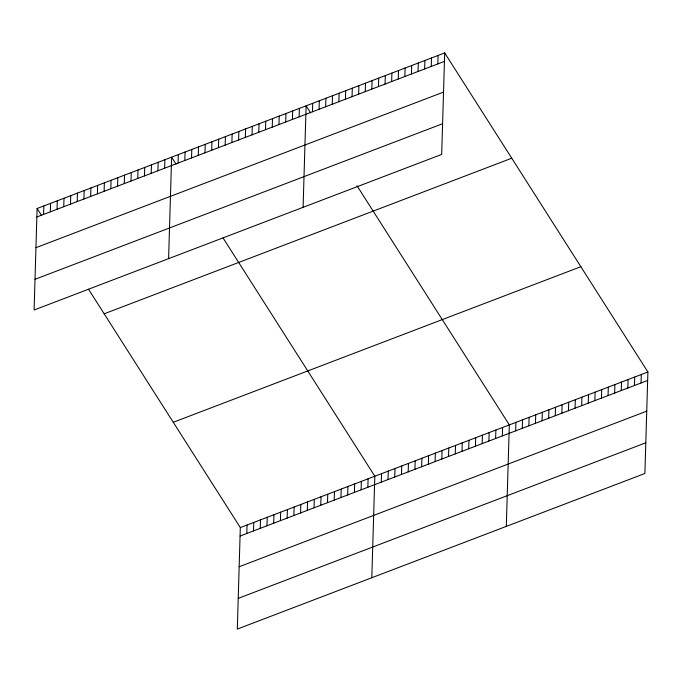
<?xml version="1.0" encoding="UTF-8"?>
<svg xmlns="http://www.w3.org/2000/svg" width="682" height="682" viewBox="0 0 682 682"><rect width="100%" height="100%" fill="white"/><g stroke="black" fill="none" stroke-linecap="round" stroke-linejoin="round"><path stroke-width="1.02" d="M37.109 208.513L34.1 310.003L441.68 154.422L444.69 52.923L37.109 208.513L41.585 215.529M43.588 214.412L43.836 205.947M50.315 211.846L50.562 203.372M57.032 209.272L57.288 200.806M63.758 206.706L64.014 198.24M70.485 204.14L70.74 195.674M77.211 201.574L77.467 193.108M83.937 199.008L84.184 190.542M90.663 196.442L90.911 187.976M97.39 193.876L97.637 185.402M104.107 191.301L104.363 182.836M110.834 188.735L111.089 180.27M117.56 186.169L117.816 177.704M124.286 183.603L124.542 175.138M131.012 181.037L131.259 172.572M137.738 178.471L137.986 170.006M144.465 175.905L144.712 167.44M151.191 173.339L151.438 164.865M157.909 170.764L158.164 162.299M164.635 168.198L164.891 159.733M168.599 258.666L171.617 157.167L176.084 164.183M178.087 163.066L178.334 154.601M184.813 160.5L185.061 152.035M191.54 157.934L191.787 149.469M198.266 155.368L198.513 146.903M204.984 152.802L205.239 144.328M211.71 150.228L211.966 141.762M218.436 147.662L218.692 139.196M225.162 145.095L225.41 136.63M231.889 142.529L232.136 134.064M238.615 139.963L238.862 131.498M245.341 137.397L245.588 128.932M88.524 289.236L240.32 527.578L237.31 629.077L644.891 473.487L647.9 371.997L444.69 52.923M252.059 134.831L252.314 126.366M246.799 533.477L247.046 525.012M258.785 132.265L259.041 123.792M253.516 530.911L253.772 522.446M265.511 129.691L265.767 121.225M260.243 528.345L260.498 519.872M272.237 127.125L272.493 118.659M266.969 525.771L267.225 517.306M278.964 124.559L279.211 116.093M273.695 523.205L273.951 514.74M285.69 121.993L285.937 113.527M280.421 520.639L280.669 512.173M292.416 119.427L292.663 110.961M287.148 518.073L287.395 509.607M299.134 116.861L299.389 108.395M293.874 515.507L294.121 507.041M303.098 207.319L306.116 105.821L310.583 112.845M300.592 512.941L300.847 504.475M312.458 111.771L312.714 103.306M319.057 109.256L319.312 100.791M307.318 510.375L307.573 501.909M325.664 106.733L325.911 98.268M314.044 507.809L314.3 499.335M332.262 104.218L332.509 95.753M320.77 505.234L321.026 496.769M338.86 101.695L339.107 93.229M327.496 502.668L327.744 494.203M345.459 99.18L345.706 90.715M334.223 500.102L334.47 491.637M352.057 96.656L352.304 88.191M340.949 497.536L341.196 489.071M358.655 94.142L358.903 85.676M347.675 494.97L347.922 486.505M365.254 91.618L365.501 83.153M354.393 492.404L354.649 483.939M371.852 89.103L372.099 80.638M361.119 489.838L361.375 481.373M378.45 86.58L378.706 78.115M367.845 487.272L368.101 478.798M385.049 84.065L385.304 75.6M371.809 577.731L374.819 476.232L223.023 237.89M391.647 81.542L391.903 73.076M381.298 482.131L381.545 473.666M398.245 79.027L398.501 70.561M388.024 479.565L388.271 471.1M404.844 76.503L405.099 68.038M394.75 476.999L394.997 468.534M411.442 73.988L411.698 65.523M401.468 474.433L401.724 465.968M418.04 71.465L418.296 63M408.194 471.867L408.45 463.402M424.639 68.95L424.895 60.485M414.92 469.301L415.176 460.836M431.246 66.427L431.493 57.961M421.647 466.735L421.894 458.261M437.844 63.912L438.091 55.447M428.373 464.161L428.62 455.695M435.099 461.595L435.346 453.129M441.825 459.029L442.072 450.563M448.543 456.463L448.799 447.997M455.269 453.897L455.525 445.431M461.995 451.331L462.251 442.865M468.722 448.765L468.969 440.291M475.448 446.19L475.695 437.725M482.174 443.624L482.421 435.159M488.9 441.058L489.147 432.593M495.618 438.492L495.874 430.027M502.344 435.926L502.6 427.461M506.308 526.385L509.326 424.895L356.967 185.675M515.669 430.836L515.924 422.371M522.267 428.322L522.523 419.856M528.865 425.798L529.121 417.333M535.464 423.283L535.72 414.818M542.071 420.76L542.318 412.295M548.669 418.245L548.916 409.78M555.267 415.722L555.515 407.256M561.866 413.207L562.113 404.741M568.464 410.683L568.711 402.218M575.062 408.168L575.31 399.703M581.661 405.654L581.908 397.18M588.259 403.13L588.506 394.665M594.857 400.615L595.105 392.141M601.456 398.092L601.712 389.627M608.054 395.577L608.31 387.103M614.653 393.054L614.908 384.588M621.251 390.539L621.507 382.073M627.849 388.015L628.105 379.55M634.448 385.5L634.703 377.035M641.046 382.977L641.302 374.512M36.862 216.978L444.442 61.397M35.95 247.677L443.53 92.096M35.012 279.305L442.592 123.723M104.176 313.805L511.747 158.215M173.262 422.286L580.842 266.705M240.32 527.578L647.9 371.997M240.073 536.043L647.653 380.462M239.16 566.742L646.741 411.161M238.223 598.37L645.803 442.788"/></g></svg>
